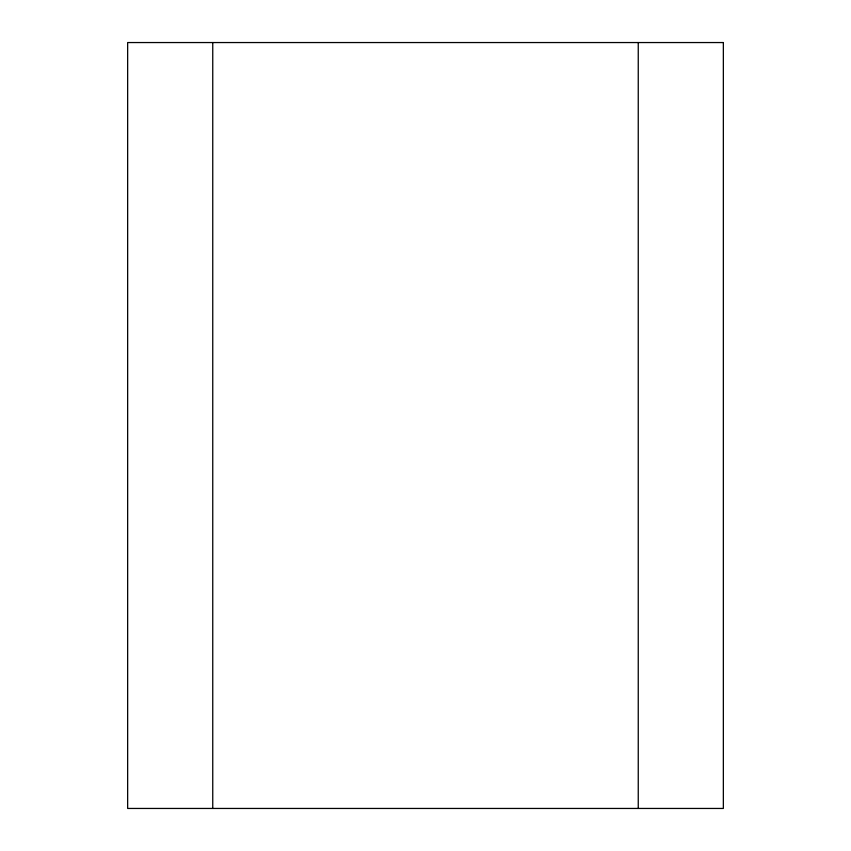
<?xml version="1.0" encoding="UTF-8"?>
<svg xmlns="http://www.w3.org/2000/svg" width="851" height="851" viewBox="0 0 851 851"><rect width="100%" height="100%" fill="white"/><g stroke="black" fill="none" stroke-linecap="round" stroke-linejoin="round"><path stroke-width="1.28" d="M638.25 42.55L638.25 808.45M212.75 42.55L212.75 808.45M723.35 42.55L127.65 42.55L127.65 808.45L723.35 808.45L723.35 42.55"/></g></svg>
